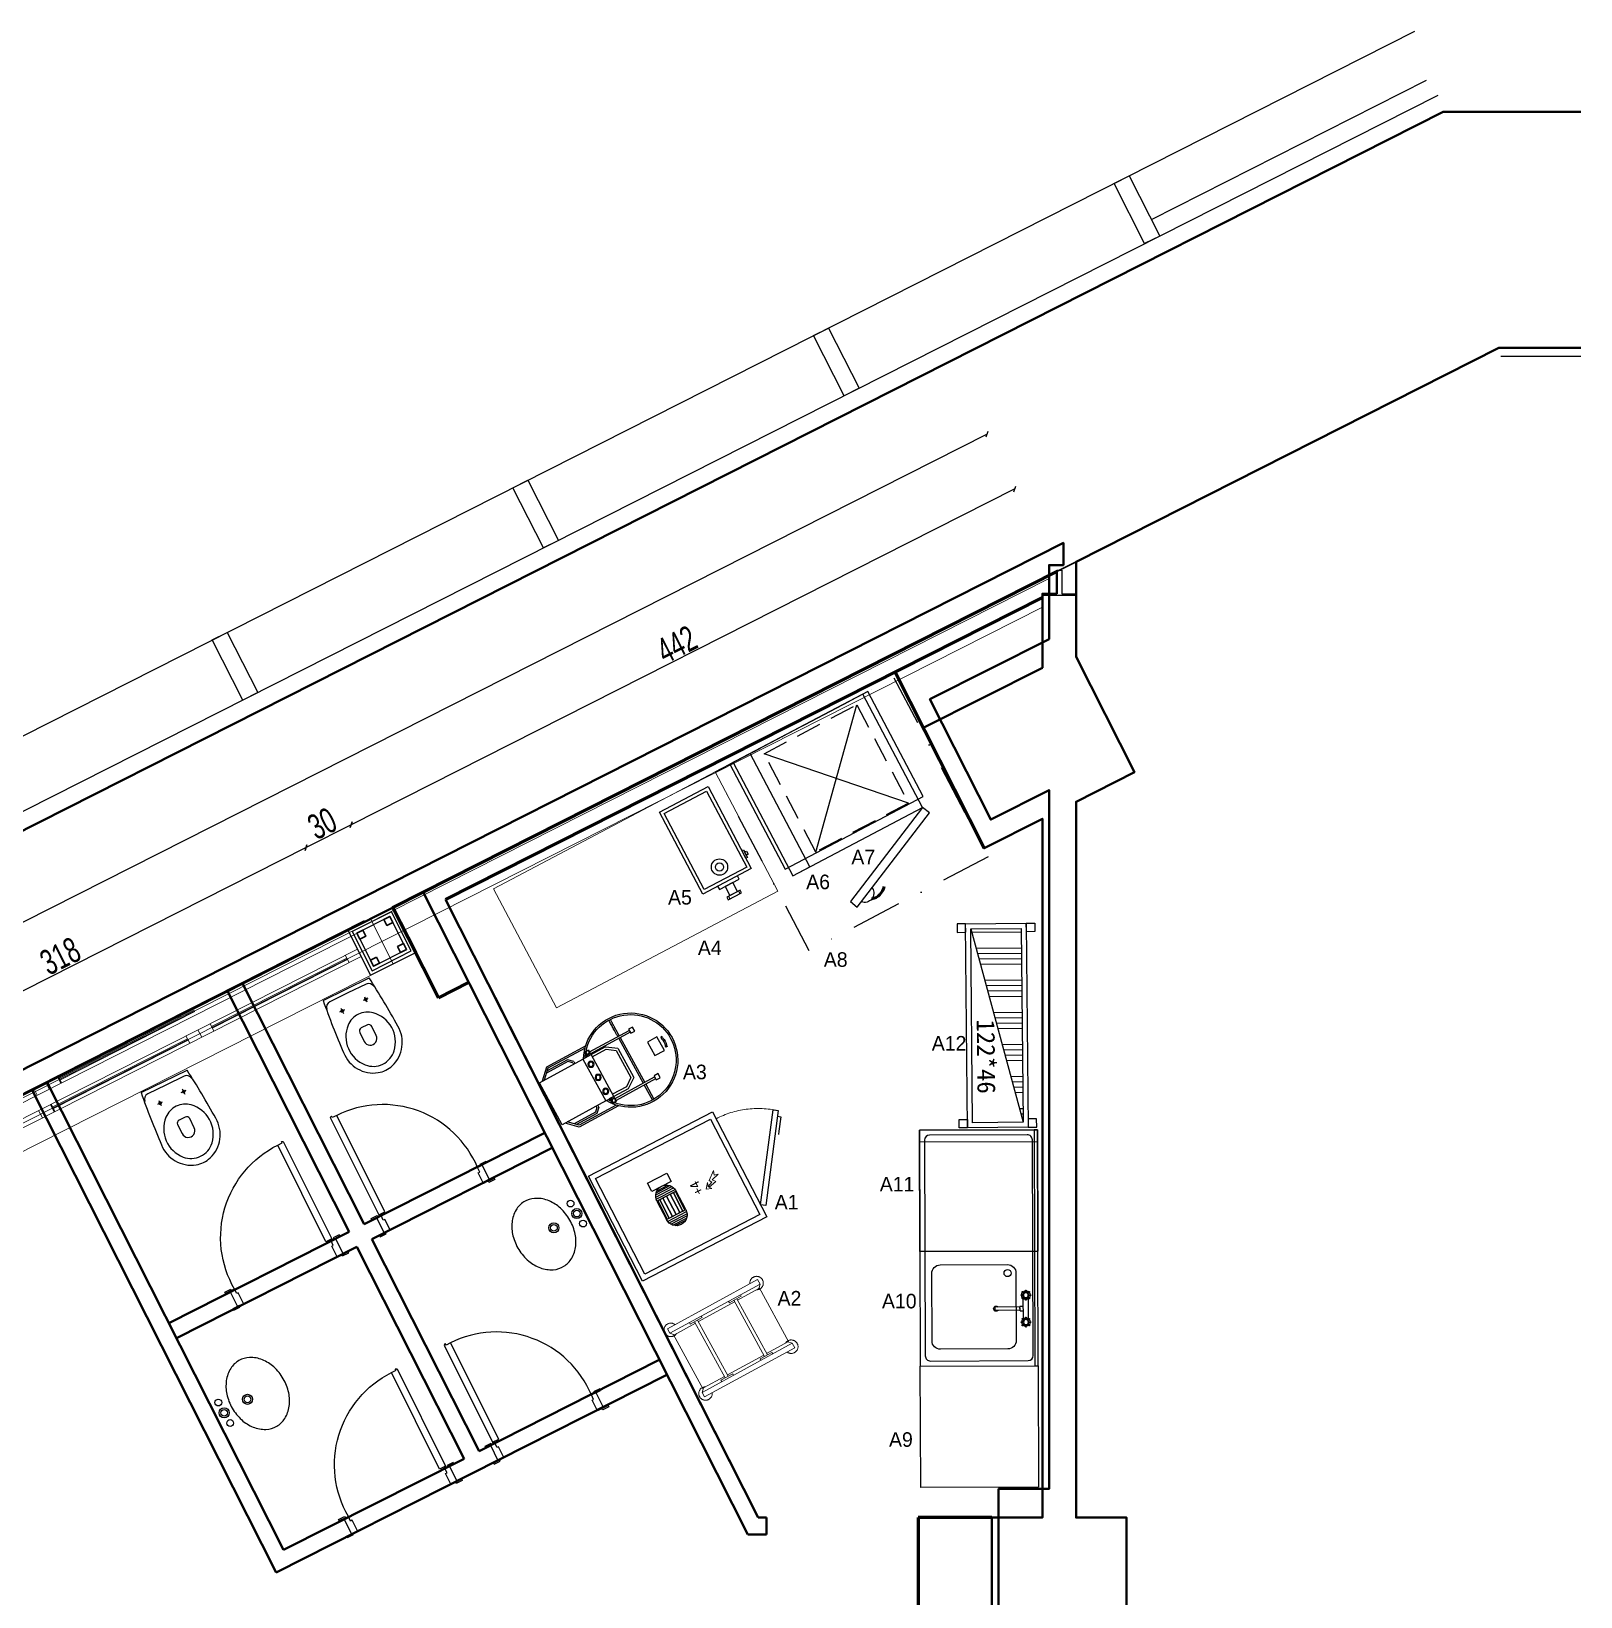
# Model space of a CAD drawing. Header units: millimetres. Extents: x 535707 to 538335, y -217887 to -215643.
# Drawn here: x 537415 to 538335, y -216572 to -215643 of the extents above; entities that cross this region are included whole.
import ezdxf
from ezdxf.enums import TextEntityAlignment as Align

# ---------------------------------------------------------------- set-up
doc = ezdxf.new("R2010")
doc.units = ezdxf.units.MM
doc.header["$LTSCALE"] = 120
for name, pattern in [('ACAD_ISO02W100', [15, 12, -3]), ('CENTER', [50.8, 31.75, -6.35, 6.35, -6.35]), ('DASHDOT2', [0.5, 0.25, -0.125, 0, -0.125]), ('DASHED2', [9.525, 6.35, -3.175]), ('HIDDEN', [0.375, 0.25, -0.125]), ('HIDDEN2', [0.1875, 0.125, -0.0625]), ('JIS_02_1.0', [2, 1, -1])]:
    doc.linetypes.add(name, pattern=pattern)
for name, color, linetype, lineweight in [('CERCEVE', 30, 'Continuous', 40), ('DIM', 3, 'Continuous', 30), ('DUV', 6, 'Continuous', 60), ('duvarlar', 23, 'Continuous', 40), ('ince', 253, 'Continuous', 13), ('KOL', 2, 'Continuous', 30), ('PEN', 5, 'Continuous', 20), ('TEF', 34, 'Continuous', 25), ('yıldız-alan-brüt', 103, 'Continuous', 30)]:
    doc.layers.add(name, color=color, linetype=linetype, lineweight=lineweight)
for name, color, linetype in [('Duvar kırım_ilave ölçüleri', 7, 'Continuous'), ('duvar-kesim', 7, 'Continuous'), ('elev2', 9, 'Continuous'), ('elev3', 8, 'Continuous'), ('EVYE', 86, 'Continuous'), ('glass', 1, 'Continuous'), ('Kıtc-002 Çizgi', 7, 'Continuous'), ('Kıtc-041 İstif Rafı', 7, 'Continuous'), ('mat_metal', 122, 'Continuous'), ('str_steel', 72, 'Continuous'), ('VTAXES', 2, 'CENTER'), ('VTCONT', 10, 'Continuous'), ('wall', 4, 'Continuous')]:
    doc.layers.add(name, color=color, linetype=linetype)
doc.styles.add('ROMANS', font='ARIALN.TTF', dxfattribs={"width": 0.8, "height": 15})
doc.styles.get("Standard").update_dxf_attribs({"font": '@MS Gothic.ttf'})
doc.styles.add('TAKSİM', font='GOTHIC.TTF', dxfattribs={"height": 20})
doc.dimstyles.new('umut', dxfattribs={"dimscale": 50, "dimtxt": 15, "dimasz": 0.05, "dimexe": 0.05, "dimexo": 0, "dimgap": 0.015, "dimtad": 1, "dimdec": 0, "dimzin": 1, "dimdsep": 46, "dimtxsty": 'ROMANS', "dimblk1": 'OBLIQUE', "dimblk2": 'OBLIQUE', "dimsah": 1, "dimcen": 0, "dimse1": 1, "dimse2": 1, "dimclrd": 256, "dimclre": 256, "dimclrt": 256, "dimadec": 0, "dimazin": 0, "dimtfac": 1, "dimtdec": 0, "dimtix": 1, "dimtmove": 0, "dimatfit": 2, "dimfxl": 5, "dimfxlon": 1, "dimtolj": 1, "dimtzin": 1, "dimarcsym": 0})

# ---------------------------------------------------------------- blocks, each defined once
blk = doc.blocks.new('_Oblique')
at = {"color": 0, "linetype": 'ByBlock', "lineweight": -2}
blk.add_line((-0.5, -0.5), (0.5, 0.5), dxfattribs=at)
blk = doc.blocks.new('*D703')
at = {"layer": 'Defpoints', "color": 0, "transparency": 16777216}
for p in [(538024.12, -215963.96), (537605.34, -216114.24), (537630.14, -216163.27)]:
    blk.add_point(p, dxfattribs=at)
at = {"layer": 'DIM', "lineweight": -2, "transparency": 16777216}
blk.add_line((537999.32, -215914.93), (537605.34, -216114.24), dxfattribs=at)
at = {"layer": 'DIM', "lineweight": -2, "transparency": 16777216, "xscale": 2.5, "yscale": 2.5, "zscale": 2.5}
for p, rotation in [((537999.32, -215914.93), 26.83402833651459), ((537605.34, -216114.24), 206.8340283365146)]:
    blk.add_blockref('_Oblique', p, dxfattribs=dict(at, rotation=rotation))
at = {"layer": 'DIM', "transparency": 16777216, "insert": (537798.59, -216007.2), "char_height": 15, "attachment_point": 5, "rotation": 26.83403, "style": 'ROMANS'}
blk.add_mtext('\\A1;442', dxfattribs=at)
blk = doc.blocks.new('*D704')
at = {"layer": 'Defpoints', "color": 0, "transparency": 16777216}
for p in [(537578.57, -216127.78), (537630.14, -216163.27), (537603.34, -216176.75)]:
    blk.add_point(p, dxfattribs=at)
at = {"layer": 'DIM', "lineweight": -2, "transparency": 16777216}
blk.add_line((537605.34, -216114.24), (537578.57, -216127.78), dxfattribs=at)
at = {"layer": 'DIM', "lineweight": -2, "transparency": 16777216, "xscale": 2.5, "yscale": 2.5, "zscale": 2.5}
for p, rotation in [((537605.34, -216114.24), 26.83402833604848), ((537578.57, -216127.78), 206.8340283360484)]:
    blk.add_blockref('_Oblique', p, dxfattribs=dict(at, rotation=rotation))
at = {"layer": 'DIM', "transparency": 16777216, "insert": (537588.16, -216113.51), "char_height": 15, "attachment_point": 5, "rotation": 26.83403, "style": 'ROMANS'}
blk.add_mtext('\\A1;30', dxfattribs=at)
blk = doc.blocks.new('*D705')
at = {"layer": 'Defpoints', "color": 0, "transparency": 16777216}
for p in [(537603.34, -216176.75), (537294.4, -216271.54), (537319.18, -216320.51)]:
    blk.add_point(p, dxfattribs=at)
at = {"layer": 'DIM', "lineweight": -2, "transparency": 16777216}
blk.add_line((537578.57, -216127.78), (537294.4, -216271.54), dxfattribs=at)
at = {"layer": 'DIM', "lineweight": -2, "transparency": 16777216, "xscale": 2.5, "yscale": 2.5, "zscale": 2.5}
for p, rotation in [((537578.57, -216127.78), 26.83402833604848), ((537294.4, -216271.54), 206.8340283360484)]:
    blk.add_blockref('_Oblique', p, dxfattribs=dict(at, rotation=rotation))
at = {"layer": 'DIM', "transparency": 16777216, "insert": (537432.69, -216192.16), "char_height": 15, "attachment_point": 5, "rotation": 26.83403, "style": 'ROMANS'}
blk.add_mtext('\\A1;318', dxfattribs=at)
blk = doc.blocks.new('*D711')
at = {"layer": 'Defpoints', "color": 0, "transparency": 16777216}
for p in [(538024.12, -215963.96), (536735.03, -216513.71), (536776.27, -216595.23)]:
    blk.add_point(p, dxfattribs=at)
at = {"layer": 'DIM', "lineweight": -2, "transparency": 16777216}
blk.add_line((537982.88, -215882.44), (536735.03, -216513.71), dxfattribs=at)
at = {"layer": 'DIM', "lineweight": -2, "transparency": 16777216, "xscale": 2.5, "yscale": 2.5, "zscale": 2.5}
for p, rotation in [((537982.88, -215882.44), 26.83403674197004), ((536735.03, -216513.71), 206.8340367419701)]:
    blk.add_blockref('_Oblique', p, dxfattribs=dict(at, rotation=rotation))
at = {"layer": 'DIM', "transparency": 16777216, "insert": (537355.16, -216190.57), "char_height": 15, "attachment_point": 5, "rotation": 26.83404, "style": 'ROMANS'}
blk.add_mtext('\\A1;1398', dxfattribs=at)
blk = doc.blocks.new('hfhhf')
at = {"layer": 'VTAXES'}
for p, q in [((17932.63, 1859.44), (17935.99, 1859.44)), ((17934.31, 1860.96), (17934.31, 1857.74)), ((17932.63, 1843.94), (17935.99, 1843.94)), ((17934.31, 1842.43), (17934.31, 1845.65))]:
    blk.add_line(p, q, dxfattribs=at)
at = {"layer": 'VTCONT'}
blk.add_line((17923.81, 1836.49), (17923.81, 1866.89), dxfattribs=at)
for points in [[(17976.68, 1856.3, 0.351622), (17956.97, 1869.62, 0.01664), (17923.81, 1866.89, 0.01664)], [(17929.49, 1867.18, 0.389191), (17926.29, 1863.7), (17926.29, 1851.69), (17926.29, 1839.69, 0.389191), (17929.49, 1836.2, 0.389191)], [(17933.56, 1859.44, -1), (17935.06, 1859.44, -1)], [(17933.56, 1859.44, 1), (17935.06, 1859.44, 1)], [(17976.68, 1847.09, 0.068714), (17977.31, 1851.69, 0.068714), (17976.68, 1856.3, 0.068714)], [(17923.81, 1836.49, 0.01664), (17956.97, 1833.77, 0.351622), (17976.68, 1847.09)], [(17933.56, 1843.94, -1), (17935.06, 1843.94, -1)], [(17933.56, 1843.94, 1), (17935.06, 1843.94, 1)]]:
    blk.add_lwpolyline(points, format="xyb", dxfattribs=at)
for points in [[(17943.49, 1860.03, 0.184445), (17940.31, 1851.69, 0.184445), (17943.49, 1843.36, 0.419549), (17969.15, 1842.16, 0.208712), (17973.31, 1851.69, 0.208712), (17969.15, 1861.23, 0.419549)], [(17948.42, 1849.69, 0.414214), (17950.42, 1847.69), (17956.37, 1847.69, 1), (17956.37, 1855.69), (17950.42, 1855.69, 0.414214), (17948.42, 1853.69)]]:
    blk.add_lwpolyline(points, format="xyb", close=True, dxfattribs=at)
blk = doc.blocks.new('K70-10')
blk.add_lwpolyline([(6, 11), (6, 75), (3, 75), (3, 76), (2, 75.5), (2, 11)], close=True)
at = {"linetype": 'Continuous'}
for points in [[(1, 10), (-3, 10), (-3, 11), (1, 11)], [(0, 0), (4, 0), (4, 7), (3, 7), (3, 10), (0, 10)], [(70, 0), (66, 0), (66, 7), (67, 7), (67, 10), (70, 10)], [(69, 10), (73, 10), (73, 11), (69, 11)], [(1, 0), (-3, 0), (-3, -1), (1, -1)], [(69, 0), (73, 0), (73, -1), (69, -1)]]:
    blk.add_lwpolyline(points, close=True, dxfattribs=at)
blk.add_circle((2.5, 10.5), 0.5)
at = {"color": 1}
blk.add_arc((6, 13.88), 61.12, 356.36339, 90, dxfattribs=at)
blk = doc.blocks.new('A$C113179EE')
blk.add_line((12.24, 6.44), (12.24, 4.44))
at = {"layer": 'EVYE', "color": 0}
for p, q in [((9.99, 6.44), (9.99, 20.94)), ((10.49, 21.44), (11.49, 21.44)), ((11.99, 6.44), (11.99, 20.94)), ((16.99, 4.44), (4.99, 4.44)), ((16.99, 1.44), (4.99, 1.44)), ((12.24, 6.44), (9.74, 6.44)), ((9.74, 4.44), (9.74, 6.44)), ((10.42, 6.44), (11.57, 6.44))]:
    blk.add_line(p, q, dxfattribs=at)
for points in [[(0.19, 2.75), (1.06, 2.75), (1.06, 3.13), (0.19, 3.13)], [(0.84, 4.83), (1.46, 4.21), (1.72, 4.47), (1.1, 5.09)], [(0.84, 1.05), (1.46, 1.67), (1.72, 1.4), (1.1, 0.78)], [(3.18, 5.67), (3.18, 4.79), (2.8, 4.79), (2.8, 5.67)], [(3.18, 0.19), (3.18, 1.06), (2.8, 1.06), (2.8, 0.19)], [(5.15, 4.83), (4.53, 4.21), (4.26, 4.47), (4.88, 5.09)], [(5.15, 1.05), (4.53, 1.67), (4.26, 1.4), (4.88, 0.78)], [(5.8, 2.75), (4.92, 2.75), (4.92, 3.13), (5.8, 3.13)], [(16.19, 2.75), (17.06, 2.75), (17.06, 3.13), (16.19, 3.13)], [(16.84, 4.83), (17.46, 4.21), (17.72, 4.47), (17.1, 5.09)], [(16.84, 1.05), (17.46, 1.67), (17.72, 1.4), (17.1, 0.78)], [(19.18, 5.67), (19.18, 4.79), (18.8, 4.79), (18.8, 5.67)], [(19.18, 0.19), (19.18, 1.06), (18.8, 1.06), (18.8, 0.19)], [(21.15, 4.83), (20.53, 4.21), (20.26, 4.47), (20.88, 5.09)], [(21.15, 1.05), (20.53, 1.67), (20.26, 1.4), (20.88, 0.78)], [(21.8, 2.75), (20.92, 2.75), (20.92, 3.13), (21.8, 3.13)]]:
    blk.add_lwpolyline(points, dxfattribs=at)
for centre, radius in [((2.99, 2.94), 1.65), ((2.99, 2.94), 1.46), ((18.99, 2.94), 1.65), ((18.99, 2.94), 1.46)]:
    blk.add_circle(centre, radius, dxfattribs=at)
for centre, radius, start, end in [((10.99, 20.6), 1.52, 311.18599, 228.81402), ((10.49, 20.94), 0.5, 90, 180), ((11.49, 20.94), 0.5, 0, 90), ((0.19, 2.94), 0.187, 90, 270), ((2.99, 2.94), 2.5, 139.31408, 175.62679), ((2.99, 2.94), 2.5, 184.22672, 220.68592), ((0.97, 4.96), 0.187, 45, 225), ((0.97, 0.92), 0.187, 135, 315), ((2.99, 2.94), 2.5, 94.29996, 130.71416), ((2.99, 2.94), 2.5, 229.28585, 265.70004), ((2.99, 5.67), 0.187, 0, 180), ((2.99, 0.19), 0.187, 180, 0), ((2.99, 2.94), 2.5, 49.28585, 85.70004), ((2.99, 2.94), 2.5, 274.29996, 310.71416), ((5.02, 4.96), 0.187, 315, 135), ((5.02, 0.92), 0.187, 225, 45), ((2.99, 2.94), 2.5, 4.37321, 40.68592), ((2.99, 2.94), 2.5, 319.31408, 355.77328), ((5.8, 2.94), 0.187, 270, 90), ((16.19, 2.94), 0.187, 90, 270), ((18.99, 2.94), 2.5, 139.31408, 175.62679), ((18.99, 2.94), 2.5, 139.31408, 175.62679), ((18.99, 2.94), 2.5, 184.22672, 220.68592), ((18.99, 2.94), 2.5, 184.22672, 220.68592), ((16.97, 4.96), 0.187, 45, 225), ((16.97, 0.92), 0.187, 135, 315), ((18.99, 2.94), 2.5, 94.29996, 130.71416), ((18.99, 2.94), 2.5, 94.29996, 130.71416), ((18.99, 2.94), 2.5, 229.28585, 265.70004), ((18.99, 2.94), 2.5, 229.28585, 265.70004), ((18.99, 5.67), 0.187, 0, 180), ((18.99, 0.19), 0.187, 180, 0), ((18.99, 2.94), 2.5, 49.28585, 85.70004), ((18.99, 2.94), 2.5, 49.28585, 85.70004), ((18.99, 2.94), 2.5, 274.29996, 310.71416), ((18.99, 2.94), 2.5, 274.29996, 310.71416), ((21.02, 4.96), 0.187, 315, 135), ((21.02, 0.92), 0.187, 225, 45), ((18.99, 2.94), 2.5, 4.37321, 40.68592), ((18.99, 2.94), 2.5, 4.37321, 40.68592), ((18.99, 2.94), 2.5, 319.31408, 355.77328), ((18.99, 2.94), 2.5, 319.31408, 355.77328), ((21.8, 2.94), 0.187, 270, 90)]:
    blk.add_arc(centre, radius, start, end, dxfattribs=at)
blk = doc.blocks.new('A$C71A5519E')
at = {"color": 0}
for p, q in [((140, 70), (0, 70)), ((0, 70), (0, 0)), ((134, 67), (6, 67)), ((140, 0), (140, 70)), ((3, 64), (3, 6)), ((137, 6), (137, 64)), ((0, 0), (140, 0)), ((6, 3), (134, 3))]:
    blk.add_line(p, q, dxfattribs=at)
for p, q in [((68, 70), (68, 0)), ((140, 70), (133, 70)), ((133, 70), (133, 0))]:
    blk.add_line(p, q)
blk.add_lwpolyline([(0, 0), (140, 0), (140, 2), (0, 2)], close=True)
for centre, start, end in [((6, 64), 90, 180), ((134, 64), 0, 90), ((6, 6), 180, 270), ((134, 6), 270, 0)]:
    blk.add_arc(centre, 3, start, end, dxfattribs=at)
at = {"layer": 'EVYE', "color": 0}
blk.add_lwpolyline([(10, 18), (10, 58, -0.414214), (15, 63), (55, 63, -0.414214), (60, 58), (60, 18, -0.414214), (55, 13), (15, 13, -0.414214)], format="xyb", close=True, dxfattribs=at)
blk.add_circle((55, 18), 2.1, dxfattribs=at)
at = {"layer": 'Kıtc-002 Çizgi', "color": 0, "lineweight": -2}
blk.add_line((140, 0), (140, 70), dxfattribs=at)
at = {"xscale": -1}
blk.add_blockref('A$C113179EE', (44.87, 4.26), dxfattribs=at)
blk = doc.blocks.new('A$C4F76080E')
at = {"linetype": 'ACAD_ISO02W100'}
for p, q in [((69.91, 8.33), (3.95, 70.51)), ((69.91, 70.51), (3.95, 8.33))]:
    blk.add_line(p, q, dxfattribs=at)
for points in [[(0, 89.09), (76, 89.09), (76, 77.71), (0, 77.71)], [(0, 89.09), (76, 89.09), (76, 2.09), (0, 2.09)], [(80.75, 0), (76, 2.09), (105.48, 66.11), (110.24, 64.02)]]:
    blk.add_lwpolyline(points, close=True)
at = {"linetype": 'HIDDEN2'}
blk.add_lwpolyline([(3.95, 8.33), (69.91, 8.33), (69.91, 70.51), (3.95, 70.51)], close=True, dxfattribs=at)
blk.add_arc((104.93, 56.34), 5.53, 264.9075, 47.59779)
at = {"lineweight": 53}
blk.add_arc((101.17, 51.43), 9.22, 308.58961, 16.93266, dxfattribs=at)
blk = doc.blocks.new('A$C3E81489A')
at = {"layer": 'Kıtc-002 Çizgi'}
for p, q in [((9.87, 60.69), (9.87, 74.55)), ((10.87, 61.11), (10.87, 75.58)), ((45.13, 61.11), (45.13, 75.58)), ((46.13, 60.69), (46.13, 74.55)), ((12.58, 57.99), (9.87, 60.69)), ((12.99, 58.99), (10.87, 61.11)), ((12.58, 57.99), (13.84, 57.99)), ((12.99, 58.99), (13.84, 58.99)), ((43.01, 58.99), (42.16, 58.99)), ((43.42, 57.99), (42.16, 57.99)), ((43.01, 58.99), (45.13, 61.11)), ((43.42, 57.99), (46.13, 60.69)), ((12.93, 49.34), (12.93, 47.06)), ((13.84, 52.58), (13.84, 47.06)), ((13.34, 28), (43.58, 28)), ((44.85, 28), (55, 28)), ((13.34, 27), (43.58, 27)), ((44.85, 27), (54.98, 27)), ((25.35, 5.83), (25.62, 5.79)), ((25.35, 5.02), (25.62, 4.98)), ((30.65, 5.83), (30.38, 5.79)), ((30.65, 5.02), (30.38, 4.98))]:
    blk.add_line(p, q, dxfattribs=at)
for points in [[(7.73, 47.31), (7.73, 73.78), (13.84, 80.08)], [(8.73, 48.31), (8.73, 73.37), (13.84, 78.65)], [(48.27, 47.31), (48.27, 73.78), (42.16, 80.08)], [(47.27, 48.31), (47.27, 73.37), (42.16, 78.65)], [(13.84, 47.06), (13.84, 37.42), (13.96, 37.05), (18.1, 31.28), (18.5, 31.25), (37.5, 31.25), (37.9, 31.28), (42.04, 37.05), (42.16, 37.42), (42.16, 47.06)], [(15.34, 47.06), (15.34, 37.7), (18.89, 32.75), (37.11, 32.75), (40.66, 37.7), (40.66, 47.06)]]:
    blk.add_lwpolyline(points, dxfattribs=at)
for points in [[(13.84, 52.58), (42.16, 52.58), (42.16, 82), (13.84, 82)], [(10.64, 49.94), (13.84, 49.94), (13.84, 49.34), (10.64, 49.34)], [(12.93, 49.34), (10.64, 49.34), (10.64, 47.06), (12.93, 47.06)], [(12.06, 20.3), (13.34, 20.3), (13.34, 47.06), (12.06, 47.06)], [(13.84, 49.34), (12.93, 49.34), (12.93, 47.06), (13.84, 47.06)], [(13.84, 52.58), (42.16, 52.58), (42.16, 47.06), (13.84, 47.06)], [(42.16, 49.91), (45.36, 49.91), (45.36, 49.32), (42.16, 49.32)], [(43.07, 47.03), (42.16, 47.03), (42.16, 49.32), (43.07, 49.32)], [(43.07, 49.32), (45.36, 49.32), (45.36, 47.03), (43.07, 47.03)], [(43.58, 20.28), (44.85, 20.28), (44.85, 47.03), (43.58, 47.03)], [(11.33, 20.3), (14.07, 20.3), (14.07, 17.56), (11.33, 17.56)], [(42.84, 20.28), (45.59, 20.28), (45.59, 17.54), (42.84, 17.54)], [(23.43, 14.07), (32.57, 14.07), (32.57, 7.67), (23.43, 7.67)], [(24.62, 5.83), (25.35, 5.83), (25.35, 5.02), (24.62, 5.02)], [(31.38, 5.83), (30.65, 5.83), (30.65, 5.02), (31.38, 5.02)]]:
    blk.add_lwpolyline(points, close=True, dxfattribs=at)
for centre, radius in [((11.75, 48.22), 1), ((18.84, 49.82), 1.82), ((18.84, 49.82), 1.28), ((27.77, 49.82), 1.82), ((27.77, 49.82), 1.28), ((37.16, 49.82), 1.82), ((37.16, 49.82), 1.28), ((44.25, 48.22), 1)]:
    blk.add_circle(centre, radius, dxfattribs=at)
for centre, radius, start, end in [((28, 28), 28, 120.37847, 59.62153), ((28, 28), 27, 130.00552, 49.99448), ((28, 28), 27, 121.63053, 125.66401), ((28, 28), 27, 54.24941, 58.36948), ((28, 14.43), 8.97, 254.57781, 285.42219), ((28, 13.62), 8.97, 254.57781, 285.42219)]:
    blk.add_arc(centre, radius, start, end, dxfattribs=at)
for points, knots in [([(1.29, 28), (1.22, 28), (1.12, 28), (1.03, 28), (1, 28)], [0, 0, 0, 0, 0.1306613, 0.1926211, 0.1926211, 0.1926211, 0.1926211]), ([(1.29, 28), (1.22, 28), (1.12, 28), (1.03, 28), (1, 28)], [0, 0, 0, 0, 0.1306613, 0.1926211, 0.1926211, 0.1926211, 0.1926211]), ([(12.06, 28), (11.75, 28), (11.45, 28), (11.15, 28), (10.49, 28), (8.96, 28), (6.55, 28), (3.91, 28), (2.17, 28), (1.29, 28)], [-0.091879, -0.091879, -0.091879, -0.091879, 0, 0, 0, 0.196291, 0.46418, 0.732097, 1, 1, 1, 1]), ([(12.06, 28), (11.75, 28), (11.45, 28), (11.15, 28), (10.49, 28), (8.96, 28), (6.55, 28), (3.91, 28), (2.17, 28), (1.29, 28)], [-0.091879, -0.091879, -0.091879, -0.091879, 0, 0, 0, 0.196291, 0.46418, 0.732097, 1, 1, 1, 1]), ([(12.06, 27), (12.03, 27), (12.01, 27), (11.93, 27), (11.88, 27), (11.73, 27), (11.62, 27), (11.51, 27), (11.49, 27), (11.45, 27), (11.42, 27), (11.33, 27), (11.27, 27), (11.19, 27), (11.17, 27), (11.14, 27), (11.13, 27), (11.12, 27), (11.11, 27), (11.08, 27), (11.06, 27), (11.01, 27), (10.98, 27), (10.87, 27), (10.8, 27), (10.59, 27), (10.45, 27), (10.02, 27), (9.74, 27), (9.43, 27), (9.41, 27), (9.33, 27), (9.28, 27), (9.23, 27), (9.22, 27), (9.2, 27), (9.2, 27), (9.18, 27), (9.18, 27), (9.16, 27), (9.14, 27), (9.11, 27), (9.08, 27), (9, 27), (8.95, 27), (8.8, 27), (8.7, 27), (8.39, 27), (8.19, 27), (7.58, 27), (7.17, 27), (6.72, 27), (6.68, 27), (6.62, 27), (6.61, 27), (6.58, 27), (6.57, 27), (6.56, 27), (6.55, 27), (6.53, 27), (6.53, 27), (6.5, 27), (6.49, 27), (6.44, 27), (6.41, 27), (6.31, 27), (6.25, 27), (6.06, 27), (5.94, 27), (5.56, 27), (5.31, 27), (5.04, 27), (5.01, 27), (4.94, 27), (4.89, 27), (4.74, 27), (4.65, 27), (4.35, 27), (4.16, 27), (3.95, 27), (3.94, 27), (3.91, 27), (3.9, 27), (3.88, 27), (3.87, 27), (3.84, 27), (3.82, 27), (3.76, 27), (3.72, 27), (3.6, 27), (3.52, 27), (3.28, 27), (3.12, 27), (2.64, 27), (2.32, 27), (1.76, 27), (1.53, 27), (1.29, 27)], [-0.091879, -0.091879, -0.091879, -0.091879, -0.084163, -0.084163, -0.068729, -0.068729, -0.037862, -0.037862, -0.033319, -0.033319, -0.024232, -0.024232, -0.006058, -0.006058, -0.000672, -0.000672, 0.001993, 0.001993, 0.004658, 0.004658, 0.009988, 0.009988, 0.020649, 0.020649, 0.04197, 0.04197, 0.084612, 0.084612, 0.169896, 0.169896, 0.17737, 0.17737, 0.192318, 0.192318, 0.194954, 0.194954, 0.196886, 0.196886, 0.198819, 0.198819, 0.202683, 0.202683, 0.210411, 0.210411, 0.225868, 0.225868, 0.256781, 0.256781, 0.318608, 0.318608, 0.442262, 0.442262, 0.455315, 0.455315, 0.459598, 0.459598, 0.462633, 0.462633, 0.465016, 0.465016, 0.4674, 0.4674, 0.472167, 0.472167, 0.481702, 0.481702, 0.500771, 0.500771, 0.538909, 0.538909, 0.615186, 0.615186, 0.622666, 0.622666, 0.637628, 0.637628, 0.667551, 0.667551, 0.727398, 0.727398, 0.731293, 0.731293, 0.734369, 0.734369, 0.737445, 0.737445, 0.743597, 0.743597, 0.755901, 0.755901, 0.780509, 0.780509, 0.829725, 0.829725, 0.928156, 0.928156, 1, 1, 1, 1])]:
    blk.add_open_spline(points, degree=3, knots=knots, dxfattribs=at)
blk = doc.blocks.new('A$C6BD775AF')
at = {"lineweight": 5, "ltscale": 5}
for p, q in [((2.5, 45.5), (4.5, 43.5)), ((4, 7), (4, 44)), ((4.5, 43.5), (18.75, 43.5)), ((15.75, 44.5), (15.75, 45.5)), ((23.75, 44.5), (15.75, 44.5)), ((18.75, 6.5), (18.75, 44.5)), ((20.75, 6.5), (20.75, 44.5)), ((20.75, 43.5), (45.25, 43.5)), ((23.75, 44.5), (23.75, 45.5)), ((42.25, 44.5), (42.25, 45.5)), ((42.25, 44.5), (50.25, 44.5)), ((45.25, 6.5), (45.25, 44.5)), ((47.25, 6.5), (47.25, 44.5)), ((47.25, 43.5), (61.5, 43.5)), ((50.25, 44.5), (50.25, 45.5)), ((63.5, 45.5), (61.5, 43.5)), ((62, 44), (62, 7)), ((2.5, 5.5), (4.5, 7.5)), ((4.5, 7.5), (18.75, 7.5)), ((23.75, 6.5), (15.75, 6.5)), ((15.75, 5.5), (15.75, 6.5)), ((20.75, 7.5), (45.25, 7.5)), ((23.75, 5.5), (23.75, 6.5)), ((42.25, 6.5), (50.25, 6.5)), ((42.25, 5.5), (42.25, 6.5)), ((47.25, 7.5), (61.5, 7.5)), ((50.25, 5.5), (50.25, 6.5)), ((63.5, 5.5), (61.5, 7.5))]:
    blk.add_line(p, q, dxfattribs=at)
for points in [[(2.5, 48.5), (2.5, 45.5), (63.5, 45.5), (63.5, 48.5)], [(63.5, 5.5), (63.5, 2.5), (2.5, 2.5), (2.5, 5.5)]]:
    blk.add_lwpolyline(points, close=True, dxfattribs=at)
at = {"linetype": 'HIDDEN', "lineweight": 5, "ltscale": 5}
for centre, start, end in [((4, 47), 22.02431, 298.95502), ((62, 47), 241.04498, 157.97569), ((4, 4), 61.04498, 337.97569), ((62, 4), 202.02431, 118.95502)]:
    blk.add_arc(centre, 4, start, end, dxfattribs=at)
blk = doc.blocks.new('A$C094E33BD')
at = {"layer": 'Kıtc-002 Çizgi'}
for points in [[(11.5, 57.25), (11.5, 55)], [(24.84, 55), (24.84, 57.25), (11.5, 57.25)], [(15.27, 63.22), (15.27, 65)], [(21.85, 63.22), (21.85, 65)]]:
    blk.add_lwpolyline(points, dxfattribs=at)
for points in [[(14.14, 65), (14.14, 63.22), (22.98, 63.22), (22.98, 65)], [(15.75, 63.22), (15.75, 57.25), (20.89, 57.25), (20.89, 63.22)], [(0, 44.48), (0, 46.58), (1.21, 46.58), (1.21, 44.48)], [(1.21, 42.97), (1.21, 48.08), (2.31, 48.08), (2.31, 42.97)], [(2.31, 0), (2.31, 55), (34.81, 55), (34.81, 0)], [(4.31, 2), (4.31, 53), (32.81, 53), (32.81, 2)]]:
    blk.add_lwpolyline(points, close=True, dxfattribs=at)
for radius in [4.84, 2.42]:
    blk.add_circle((18.56, 45.44), radius, dxfattribs=at)
blk = doc.blocks.new('A$C5AB17A2A')
at = {"layer": 'Kıtc-002 Çizgi', "color": 4}
for p, q in [((8.7, 13.4), (8.7, 3.8)), ((9.7, 14.7), (9.7, 2.5)), ((11, 15.8), (11, 1.5)), ((12.5, 16.6), (12.5, 0.7)), ((14.2, 17.1), (14.2, 0.2)), ((33.4, 17.1), (33.4, 0.2)), ((35, 16.6), (35, 0.7)), ((36.5, 15.8), (36.5, 1.5)), ((37.8, 14.7), (37.8, 2.5)), ((38.9, 13.4), (38.9, 3.8))]:
    blk.add_line(p, q, dxfattribs=at)
for points in [[(7.2, 17.3), (0, 17.3), (0, 0), (7.2, 0)], [(15.8, 17.3), (31.7, 17.3), (31.7, 0), (15.8, 0)], [(15.8, 16.6), (31.7, 16.6), (31.7, 14.7), (15.8, 14.7)], [(15.8, 14.7), (31.7, 14.7), (31.7, 11.9), (15.8, 11.9)], [(15.8, 11.9), (31.7, 11.9), (31.7, 8.6), (15.8, 8.6)], [(15.8, 8.6), (31.7, 8.6), (31.7, 5.3), (15.8, 5.3)], [(15.8, 5.3), (31.7, 5.3), (31.7, 2.5), (15.8, 2.5)], [(15.8, 2.5), (31.7, 2.5), (31.7, 0.7), (15.8, 0.7)]]:
    blk.add_lwpolyline(points, close=True, dxfattribs=at)
for centre, start, end in [((15.8, 8.6), 90, 270), ((31.7, 8.6), 270, 90)]:
    blk.add_arc(centre, 8.64, start, end, dxfattribs=at)
blk = doc.blocks.new('A$C62810C09')
at = {"color": 4, "lineweight": 5}
for p, q in [((29.98, 56.24), (30.99, 59.4)), ((31.27, 57.35), (29.98, 56.24)), ((30.99, 59.4), (34.16, 56.9)), ((31.27, 57.35), (32.02, 57.61)), ((32.51, 52.29), (31.27, 57.35)), ((34.16, 56.9), (32.02, 57.61)), ((32.02, 57.61), (33.23, 54.49)), ((34.37, 53.79), (32.51, 52.29)), ((33.23, 54.49), (34.9, 55.41)), ((35.67, 49.04), (34.37, 53.79)), ((34.9, 55.41), (38.93, 50.54)), ((36.3, 51.28), (35.67, 49.04)), ((38.93, 50.54), (36.3, 51.28))]:
    blk.add_line(p, q, dxfattribs=at)
at = {"lineweight": 5}
blk.add_line((32.02, 57.61), (31.27, 57.35), dxfattribs=at)
at = {"color": 253, "linetype": 'JIS_02_1.0', "lineweight": 5, "extrusion": (0, 0, -1)}
blk.add_ellipse((8.06, 34.98), major_axis=(57.46, 0), ratio=0.968815, start_param=0, end_param=0.678357, dxfattribs=at)
at = {"layer": 'Kıtc-002 Çizgi'}
for p, q in [((0, 34.98), (0, 117.98)), ((0, 117.98), (70, 117.98)), ((3.13, 38.02), (3.13, 114.95)), ((3.13, 114.95), (66.87, 114.95)), ((66.87, 114.95), (66.87, 38.02)), ((70, 117.98), (70, 34.98)), ((66.87, 38.02), (3.13, 38.02)), ((70, 34.98), (0, 34.98)), ((6.23, 32.52), (8.06, 34.98)), ((52.87, 0), (6.23, 32.52)), ((8.06, 34.98), (54.71, 2.46)), ((41.9, 5.24), (40.11, 6.49)), ((48.9, 0.36), (41.9, 5.24)), ((50.08, 1.95), (48.9, 0.36)), ((54.71, 2.46), (52.87, 0))]:
    blk.add_line(p, q, dxfattribs=at)
at = {"color": 0, "xscale": -0.7702648387996386, "yscale": 0.7462443801434953, "zscale": 0.7372535728229196}
blk.add_blockref('A$C5AB17A2A', (50.34, 75.77), dxfattribs=at)
at = {"color": 4, "linetype": 'DASHDOT2', "width": 1.032188}
blk.add_text('+4', height=5.845, dxfattribs=at).set_placement((30.18, 61.3))
blk = doc.blocks.new('A$C174E6B32')
at = {"layer": 'Kıtc-041 İstif Rafı'}
h = blk.add_hatch(dxfattribs=at)
h.set_pattern_fill('ANSI34', color=254, angle=45)
h.set_pattern_definition([(90, (8635.455, 5680.05), (-19.05, 4e-15), []), (90, (8638.63, 5683.225), (-19.05, 4e-15), []), (90, (8641.805, 5686.4), (-19.05, 4e-15), []), (90, (8644.98, 5689.575), (-19.05, 4e-15), [])])
h.paths.add_polyline_path([(3, 38), (3, 8), (118, 38)])
blk.add_line((3, 8), (118, 38), dxfattribs=at)
for points in [[(5, 46), (5, 41), (0, 41), (0, 46)], [(0, 5), (0, 41), (121, 41), (121, 5)], [(3, 8), (3, 38), (118, 38), (118, 8)], [(116, 46), (116, 41), (121, 41), (121, 46)], [(5, 0), (5, 5), (0, 5), (0, 0)], [(116, 0), (116, 5), (121, 5), (121, 0)]]:
    blk.add_lwpolyline(points, close=True, dxfattribs=at)
blk.add_text('122*46', height=10.8, dxfattribs=at).set_placement((56.84, 11.03))
blk = doc.blocks.new('Hilton1')
blk.add_lwpolyline([(-3, -7.5, 0.122953), (-4.61, -1.04, 0.105488), (-9.59, 4.87, 0.087567), (-16.66, 8.61, 0.078075), (-25.5, 10, 0.078075), (-34.34, 8.61, 0.087567), (-41.41, 4.87, 0.105488), (-46.39, -1.04, 0.122953), (-48, -7.5, 0.122953), (-46.39, -13.96, 0.105488), (-41.41, -19.87, 0.087567), (-34.34, -23.61, 0.078075), (-25.5, -25, 0.078075), (-16.66, -23.61, 0.087567), (-9.59, -19.87, 0.105488), (-4.61, -13.96, 0.122953)], format="xyb", close=True)
for centre, radius in [((-32.5, 15.5), 2), ((-25.5, 15.5), 3), ((-25.5, 15.5), 2), ((-18.5, 15.5), 2), ((-25.5, -0.5), 3), ((-25.5, -0.5), 2)]:
    blk.add_circle(centre, radius)

msp = doc.modelspace()

# ---------------------------------------------------------------- linework, layer by layer
at = {"color": 1, "linetype": 'DASHDOT2'}
msp.add_lwpolyline([(537821.33, -216082.91), (537927.5, -216026.99), (537983.43, -216133.16), (537877.26, -216189.08)], close=True, dxfattribs=at)
msp.add_lwpolyline([(537912.02, -216035.14), (537830.18, -216078.25), (537863.04, -216140.63), (537944.88, -216097.52)], close=True)
at = {"color": 0, "lineweight": 9}
msp.add_lwpolyline([(537689.9, -216152.15), (537821.33, -216082.91), (537858.62, -216153.69), (537727.18, -216222.93)], close=True, dxfattribs=at)
at = {"layer": 'CERCEVE'}
for p, q in [((537787.84, -216431.89), (537681.24, -216485.81)), ((537792.36, -216440.81), (537560.83, -216557.93)), ((537672.32, -216490.33), (537565.24, -216544.5))]:
    msp.add_line(p, q, dxfattribs=at)
for points in [[(538335.18, -217886.87), (536137.1, -217673.65), (535769.76, -216947.51), (538253.45, -215691.21), (538335.18, -215691.21)], [(538335.18, -215831.23), (538286.52, -215831.22), (538035.62, -215958.14), (538035.62, -216014.62), (538070.24, -216083.04), (538035.62, -216100.55), (538035.62, -216525.31), (538065.62, -216525.31), (538065.62, -216625.31), (538035.62, -216625.31), (538035.62, -217350.31), (538065.62, -217350.31), (538065.62, -217450.31), (538035.62, -217450.31), (538035.62, -217496.22), (538027.12, -217496.22), (538027.12, -217510.22), (538335.18, -217540.14)], [(538028.12, -217493.22), (537108.43, -217472.42), (536780.27, -216578.23), (538028.12, -215946.96), (538028.12, -215960.2), (538019.62, -215960.2), (538019.62, -216004.02), (537948.89, -216039.8), (537985.01, -216111.18), (538019.62, -216093.67), (538019.62, -216508.31), (537989.62, -216508.31), (537989.62, -216608.31), (538019.62, -216608.31), (538019.62, -217333.31), (537989.62, -217333.31), (537989.62, -217433.31), (538019.62, -217433.31), (538019.62, -217479.22), (538028.12, -217479.22), (538028.12, -217493.22)], [(538024.12, -217510.22), (537104.43, -217489.42), (536776.27, -216595.23), (538024.12, -215963.96), (538024.12, -215977.2), (538015.62, -215977.2), (538015.62, -216021.02), (537944.89, -216056.8), (537981.01, -216128.18), (538015.62, -216110.67), (538015.62, -216525.31), (537985.62, -216525.31), (537985.62, -216625.31), (538015.62, -216625.31), (538015.62, -217350.31), (537985.62, -217350.31), (537985.62, -217450.31), (538015.62, -217450.31), (538015.62, -217496.22), (538024.12, -217496.22), (538024.12, -217510.22)], [(537840.76, -216535.31), (537647.99, -216154.24)], [(537846.91, -216525.31), (537661.42, -216158.65)], [(537613.13, -216351.18), (537540.91, -216208.41)], [(537604.21, -216355.7), (537531.98, -216212.93)], [(537690.76, -216216.65), (537846.91, -216525.31)], [(537565.24, -216544.5), (537424.91, -216267.09)], [(537560.83, -216557.93), (537415.98, -216271.61)], [(537720.21, -216297.01), (537613.13, -216351.18)], [(537724.73, -216305.94), (537617.65, -216360.1)], [(537604.21, -216355.7), (537497.13, -216409.86)], [(537681.24, -216485.81), (537617.65, -216360.1)], [(537608.72, -216364.62), (537501.65, -216418.79)], [(537672.32, -216490.33), (537608.72, -216364.62)], [(537851.91, -216525.31), (537846.91, -216525.31)], [(537851.91, -216525.31), (537851.91, -216535.31)], [(537851.91, -216535.31), (537840.76, -216535.31)]]:
    msp.add_lwpolyline(points, dxfattribs=at)
at = {"layer": 'DIM'}
for points in [[(538028.12, -217493.22), (537108.43, -217472.42), (536780.27, -216578.23), (537634.2, -216146.24)], [(538024.12, -217510.22), (537104.43, -217489.42), (536776.27, -216595.23), (537630.2, -216163.24)], [(537433.23, -216267.52), (537430.97, -216263.06)], [(537429.23, -216284.52), (537426.97, -216280.06)]]:
    msp.add_lwpolyline(points, dxfattribs=at)
at = {"layer": 'DUV'}
msp.add_line((537941.91, -216535.31), (537941.91, -216618.19), dxfattribs=at)
for points in [[(537647.99, -216154.24), (538024.12, -215963.96)], [(537661.42, -216158.65), (538015.62, -215979.47)], [(537981.01, -216128.18), (537928.16, -216023.71)], [(537981.01, -216128.18), (537928.16, -216023.71)], [(537647.99, -216154.24), (537630.14, -216163.27)], [(537657.22, -216216.81), (537630.14, -216163.27), (537647.99, -216154.24)], [(537643.68, -216190.04), (537630.14, -216163.27)], [(537675.07, -216207.78), (537657.22, -216216.81)], [(537985.62, -216525.31), (537941.91, -216525.31)], [(537941.91, -216525.31), (537941.91, -216535.31)]]:
    msp.add_lwpolyline(points, dxfattribs=at)
at = {"layer": 'duvar-kesim'}
for points in [[(538012.93, -216367.15), (537942.93, -216367.4), (537942.67, -216295.4), (538012.67, -216295.15), (538012.93, -216367.15)], [(538013.43, -216507.14), (537943.43, -216507.4), (537943.17, -216435.4), (538013.17, -216435.15), (538013.43, -216507.14)]]:
    msp.add_lwpolyline(points, dxfattribs=at)
at = {"layer": 'elev2'}
for p, q in [((538080.31, -215755.11), (538243.55, -215672.53)), ((535765.25, -216938.58), (538250.49, -215681.34))]:
    msp.add_line(p, q, dxfattribs=at)
at = {"layer": 'elev3'}
msp.add_line((535707.34, -216923.05), (538236.76, -215643.46), dxfattribs=at)
at = {"layer": 'glass'}
msp.add_line((536776.27, -216595.23), (538286.52, -215831.22), dxfattribs=at)
for points in [[(538286.52, -215831.22), (538335.18, -215831.23)], [(538287.71, -215836.22), (538335.18, -215836.23)]]:
    msp.add_lwpolyline(points, dxfattribs=at)
at = {"layer": 'ince'}
for points in [[(538019.62, -215968.07), (536798.95, -216585.59), (537118.99, -217457.65), (538019.62, -217478.02)], [(538015.62, -215985.07), (536794.95, -216602.59), (537114.99, -217474.65), (538015.62, -217495.02)], [(537616.75, -216170.04), (537630.29, -216196.81)], [(537643.68, -216190.04), (536813.63, -216609.95), (537125.55, -217459.89), (538015.62, -217480.02)]]:
    msp.add_lwpolyline(points, dxfattribs=at)
at = {"layer": 'KOL'}
for points in [[(537628.35, -216168.59), (537624.78, -216170.4), (537626.58, -216173.97), (537630.15, -216172.16)], [(537612.28, -216176.71), (537608.71, -216178.52), (537610.52, -216182.09), (537614.09, -216180.28)], [(537620.41, -216192.77), (537616.84, -216194.58), (537618.64, -216198.15), (537622.21, -216196.34)], [(537636.47, -216184.65), (537632.9, -216186.46), (537634.71, -216190.03), (537638.28, -216188.22)]]:
    msp.add_lwpolyline(points, close=True, dxfattribs=at)
at = {"layer": 'mat_metal', "ltscale": 6.1}
msp.add_lwpolyline([(538035.62, -215978.2), (538015.62, -215978.2), (538015.62, -215977.2), (538024.12, -215977.2), (538024.12, -215963.2), (538027.12, -215963.2), (538027.12, -215977.2), (538035.62, -215977.2)], close=True, dxfattribs=at)
at = {"layer": 'PEN'}
for points in [[(537613.01, -216170.97), (537328.84, -216314.72)], [(537615.26, -216175.43), (537331.1, -216319.18)], [(537609.01, -216187.97), (537324.84, -216331.72)], [(537611.26, -216192.43), (537327.1, -216336.18)], [(537522.46, -216233.99), (537602.77, -216193.37)], [(537604.12, -216196.04), (537601.87, -216191.58)], [(537611.26, -216192.43), (537609.01, -216187.97)], [(537522.91, -216234.88), (537603.22, -216194.26)], [(537431.88, -216264.84), (537512.18, -216224.21)], [(537432.33, -216265.73), (537512.64, -216225.11)], [(537509.54, -216243.89), (537507.28, -216239.43)], [(537516.68, -216240.28), (537514.42, -216235.82)], [(537523.82, -216236.67), (537521.56, -216232.21)], [(537523.82, -216236.67), (537521.56, -216232.21)], [(537523.82, -216236.67), (537521.56, -216232.21)], [(537427.88, -216281.84), (537508.18, -216241.21)], [(537428.33, -216282.73), (537508.64, -216242.11)], [(537426.09, -216271.13), (537423.83, -216266.67)], [(537433.23, -216267.52), (537430.97, -216263.06)], [(537418.95, -216274.74), (537416.7, -216270.28)], [(537422.09, -216288.13), (537419.83, -216283.67)], [(537429.23, -216284.52), (537426.97, -216280.06)]]:
    msp.add_lwpolyline(points, dxfattribs=at)
at = {"layer": 'str_steel'}
for points in [[(538058.3, -215733.74), (538067.22, -215729.23), (538085.28, -215764.92), (538076.35, -215769.44)], [(537879.83, -215824.03), (537888.76, -215819.51), (537906.81, -215855.21), (537897.89, -215859.72)], [(537701.37, -215914.31), (537710.29, -215909.79), (537728.35, -215945.49), (537719.42, -215950)], [(537522.91, -216004.59), (537531.83, -216000.08), (537549.88, -216035.77), (537540.96, -216040.28)]]:
    msp.add_lwpolyline(points, close=True, dxfattribs=at)
at = {"layer": 'TEF'}
for points in [[(537643.64, -216189.99), (537630.11, -216163.22), (537603.34, -216176.75), (537616.87, -216203.53)], [(537640.96, -216189.11), (537629.23, -216165.91), (537606.03, -216177.63), (537617.75, -216200.84)], [(537638.27, -216188.23), (537628.35, -216168.59), (537608.71, -216178.52), (537618.64, -216198.15)]]:
    msp.add_lwpolyline(points, close=True, dxfattribs=at)
at = {"layer": 'wall'}
for points in [[(538015.62, -216021.02), (538015.62, -215978.2)], [(538035.62, -216014.62), (538035.62, -215978.2)], [(538035.62, -216525.31), (538035.62, -216100.55)], [(538015.62, -216525.31), (538015.62, -216110.67)]]:
    msp.add_lwpolyline(points, dxfattribs=at)
at = {"layer": 'yıldız-alan-brüt'}
msp.add_line((536776.27, -216595.23), (538286.52, -215831.22), dxfattribs=at)
msp.add_lwpolyline([(538286.52, -215831.22), (538335.18, -215831.23)], dxfattribs=at)

# ---------------------------------------------------------------- block references
at = {"xscale": -1}
for name, p, rotation in [('A$C4F76080E', (537910.98, -216035.69), 117.7783428831079), ('A$C3E81489A', (537782.39, -216215.88), 118.6178544816593), ('A$C6BD775AF', (537872.02, -216425.48), 28.61785448165937)]:
    msp.add_blockref(name, p, dxfattribs=dict(at, rotation=rotation))
for name, p, rotation in [('A$C094E33BD', (537819.23, -216090.45), 207.7783428831078), ('A$C71A5519E', (538013.17, -216435.15), 90.2069741381586)]:
    msp.add_blockref(name, p, dxfattribs=dict(rotation=rotation))
at = {"color": 0, "linetype": 'DASHED2', "rotation": 117.372239553586}
msp.add_blockref('A$C62810C09', (537883.14, -216330.72), dxfattribs=at)
at = {"layer": 'Duvar kırım_ilave ölçüleri', "rotation": 26.51419889439972}
for p in [(537624.87, -216356.43), (537692.44, -216491.35)]:
    msp.add_blockref('K70-10', p, dxfattribs=at)
at = {"layer": 'Duvar kırım_ilave ölçüleri', "xscale": -1, "rotation": 26.48340630159073}
for p in [(537600.53, -216368.77), (537668.1, -216503.69)]:
    msp.add_blockref('K70-10', p, dxfattribs=at)
at = {"layer": 'duvar-kesim'}
for p, rotation in [((537739.58, -216374.75), 301.8765188932753), ((537530.66, -216433.28), 119.9910460345984)]:
    msp.add_blockref('Hilton1', p, dxfattribs=dict(at, rotation=rotation))
at = {"layer": 'duvarlar', "rotation": 296.0385252249432}
for p in [(528070.51, -200920.09), (527962.41, -200974.76)]:
    msp.add_blockref('hfhhf', p, dxfattribs=at)
at = {"layer": 'Kıtc-041 İstif Rafı', "rotation": 270.5750924991532}
msp.add_blockref('A$C174E6B32', (537965.07, -216173.07), dxfattribs=at)

# ---------------------------------------------------------------- texts
at = {"style": 'TAKSİM'}
for s, p in [('A7', (537909.31, -216137.71)), ('A6', (537882.51, -216152.44)), ('A5', (537800.5, -216161.55)), ('A4', (537818.19, -216191.54)), ('A8', (537892.96, -216198.5)), ('A12', (537960.27, -216248.21)), ('A3', (537809.35, -216265.2)), ('A11', (537929.4, -216331.76)), ('A1', (537863.81, -216342.47)), ('A2', (537865.52, -216399.45)), ('A10', (537930.69, -216401.16)), ('A9', (537931.66, -216483.28))]:
    msp.add_text(s, height=8.64, dxfattribs=at).set_placement(p, align=Align.CENTER)

# ---------------------------------------------------------------- dimensions: what is measured, and where the dimension line sits
at = {"layer": 'DIM'}
for p2, distance, picture, middle in [((536776.27, -216595.23), -91.36, '*D711', (537355.16, -216190.57)), ((537630.14, -216163.27), -54.95, '*D703', (537798.59, -216007.2))]:
    dim = msp.add_aligned_dim(p1=(538024.12, -215963.96), p2=p2, distance=distance, dimstyle='umut', dxfattribs=at)
    dim.commit()
    dim.dimension.update_dxf_attribs({"geometry": picture, "text_midpoint": middle})
for base, p1, p2, picture, middle in [((537578.57, -216127.78), (537630.14, -216163.27), (537603.34, -216176.75), '*D704', (537588.16, -216113.51)), ((537294.4, -216271.54), (537603.34, -216176.75), (537319.18, -216320.51), '*D705', (537432.69, -216192.16))]:
    dim = msp.add_linear_dim(base=base, p1=p1, p2=p2, angle=26.83403, dimstyle='umut', override={"dimtmove": 1}, dxfattribs=at)
    dim.commit()
    dim.dimension.update_dxf_attribs({"geometry": picture, "text_midpoint": middle})

doc.saveas('drawing.dxf')
